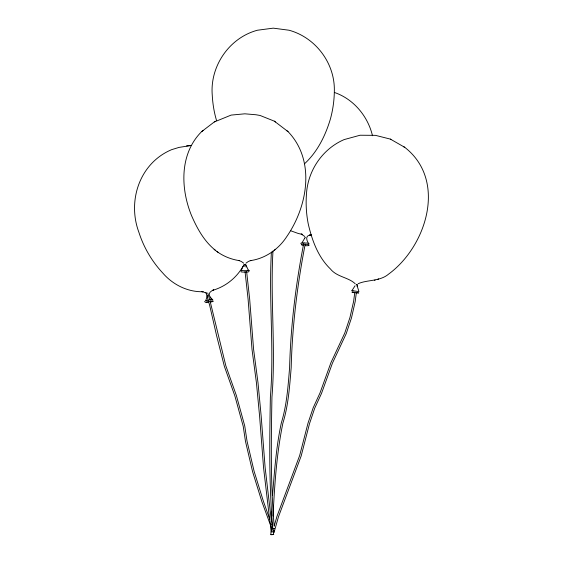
<?xml version="1.0" encoding="UTF-8"?>
<svg xmlns="http://www.w3.org/2000/svg" width="563" height="563" viewBox="0 0 563 563"><rect width="100%" height="100%" fill="white"/><g stroke="black" fill="none" stroke-linecap="round" stroke-linejoin="round"><path stroke-width="0.84" d="M271.366 252.618C268.657 300.733 274.35 348.898 270.374 397.014C269.586 440.963 268.896 485.039 272.823 528.868L274.385 528.622M272.978 251.014C270.184 299.706 275.926 348.434 271.943 397.112C271.176 440.069 270.479 483.145 274.167 525.997M270.859 534.646L272.436 534.632L270.859 534.646L271.099 527.031M271.359 518.558L271.647 511.718M273.013 516.025C274.603 484.954 276.602 453.75 282.872 423.221C288.425 405.177 289.635 386.309 291.184 367.611C292.253 326.061 297.299 284.779 305.23 244.004M272.52 495.356C274.526 471.09 276.18 446.705 281.345 422.848C286.863 404.91 288.08 386.148 289.607 367.548C290.691 325.928 295.744 284.568 303.682 243.723M354.824 292.162L353.62 301.346L349.954 317.497L344.774 333.036L330.945 362.628L320.03 392.89L313.232 407.668L307.996 423.207L299.664 455.53L276.982 516.285L274.202 526.074M356.386 292.38L355.183 301.606L351.474 317.919L346.231 333.627L332.409 363.219L321.487 393.481L314.696 408.245L309.509 423.657L301.163 456.009L278.481 516.778L274.104 532.204L272.781 532M357.146 286.511L357.364 284.836L356.745 284.787M204.763 301.325L204.777 301.895M272.211 534.554L273.681 534.407L271.014 517.686L265.124 467.522L261.183 416.233L258.002 382.671L253.589 349.327L249.655 298.981L246.601 271.359M241.238 270.303L243.709 265.103M207.465 295.237L205.678 300.895A3.596 0.436 -8.4 0 1 208.317 300.093M301.733 243.237L304.639 238.339M243.068 266.292C236.509 277.848 225.474 286.637 212.708 290.325L213.771 289.854C208.176 292.26 207.62 295.195 212.793 299.868M357.118 285.715L358.948 291.592L351.938 290.642L355.056 285.779M244.356 266.376L244.131 264.645L244.687 264.469M244.131 264.645L245.693 264.434L246.031 267.031M274.068 532.253L273.379 531.789M203.095 130.496L201.624 131.629C179.506 153.706 180.427 188.331 191.497 215.495C197.064 228.311 204.102 241.224 215.179 250.106M300.748 243.448L301.205 243.005M245.961 263.188L248.311 261.492L250.88 260.486L250.254 260.641C265.307 258.621 278.671 249.198 286.813 236.53C307.672 206.276 315.759 160.448 288.045 131.629L286.567 130.496M304.499 163.791C317.433 151.961 325.477 135.535 330.425 118.934C333.071 109.264 334.394 99.257 334.352 89.236C334.204 62.226 315.111 37.362 289.058 30.233L273.245 28.15L257.425 30.233C229.211 37.784 209.802 66.293 212.258 95.246C212.73 103.81 214.088 112.347 216.565 120.573M214.278 121.967L231.133 115.091L244.835 113.817L256.017 114.761L260.106 115.478L274.343 121.165L288.045 131.629M271.64 252.273L272.591 251.548M274.484 250.106L275.532 249.303M201.624 131.629L215.319 121.165M358.159 283.724C366.809 279.663 379.99 281.57 388.639 274.082C426.353 246.503 447.409 180.575 404.755 147.337L403.72 146.739M273.942 530.881L274.301 530.62L272.872 531.212M374.494 280.268L375.106 280.071M377.921 279.185L378.646 278.952M351.938 290.642L352.98 290.621M272.823 528.868L273.991 528.678M191.406 145.444L179.006 147.407L171.715 149.631C139.744 162.996 127.139 200.674 138.829 232.118C143.664 247.319 151.911 261.394 162.791 273.048C172.764 284.646 187.507 292.049 202.919 291.747L202.356 291.655L206.508 293.14M209.225 299.826L210.231 299.699M186.536 145.894L190.885 145.493M245.095 264.413L245.658 264.406M310.91 234.926L309.615 235.228L310.037 235.074C304.935 235.827 306.603 240.823 308.897 243.856M309.77 235.017L311.599 234.996M201.427 291.641L202.997 291.662L202.589 291.655M273.266 534.294L273.681 534.407M353.381 292.056C346.857 291.782 363.789 293.935 357.266 292.549M305.484 237.6L304.71 237.734L304.879 238.107M356.154 284.716L357.287 284.815M302.415 234.384L298.383 233.525L290.754 230.781M302.697 234.426L301.184 234.018L304.829 236.516M404.755 147.337L390.377 139.11L375.486 135.352L360.074 135.233L344.141 139.589C322.465 148.899 307.785 170.631 306.469 194.073C305.709 204.052 306.307 214.116 308.25 223.933C312.001 240.225 318.067 257.073 330.368 268.91C336.78 277.052 348.525 277.256 355.176 283.717M334.457 92.473C353.578 99.018 367.913 116.259 372.488 135.732M390.377 139.11L390.912 139.42M214.13 249.303C221.259 255.426 230.147 259.24 239.409 260.641L238.789 260.486L241.351 261.492L243.702 263.188M249.275 270.451L249.493 270.979M274.343 121.165L275.384 121.967M217.079 251.548L218.022 252.273M210.083 297.137L211.695 299.178M245.954 265.103L248.424 270.303M269.761 519.318L263.35 501.133L254.096 471.238L247.03 441.103L244.736 425.91L236.369 395.493L225.833 365.774L210.048 300.987M271.711 524.16L272.358 525.772M271.218 527.144L261.858 501.612L252.583 471.646L245.482 441.378L243.202 426.226L234.877 395.958L224.327 366.21L216.53 335.372L209.682 305.364L205.988 292.556M207.733 292.964L209.584 299.382M271.725 532.162L269.452 517.918L263.554 467.677L259.613 416.36L256.432 382.854L252.02 349.496L248.086 299.122L245.039 271.57M248.614 271.619A3.913 0.394 0 0 1 244.835 272.119A3.913 0.394 0 0 1 241.048 271.619M247.945 270.127A3.596 0.366 0 0 1 247.945 270.486M247.375 270.564A3.596 0.366 0 0 1 242.646 270.592A3.596 0.366 0 0 1 241.717 270.127M209.443 301.304A3.913 0.472 -8.4 0 1 213.286 301.156A3.913 0.472 -8.4 0 1 210.449 302.092M208.444 302.38A3.913 0.472 -8.4 0 1 205.572 302.338A3.913 0.472 -8.4 0 1 208.444 301.458M210.161 299.826A3.596 0.436 -8.4 0 1 212.673 299.769M303.197 245.419A3.913 0.746 4.9 0 1 302.732 244.152A3.913 0.746 4.9 0 1 308.883 244.996A3.913 0.746 4.9 0 1 305.139 245.679M302.24 242.942A3.596 0.683 4.9 0 1 305.371 242.864M306.293 242.963A3.596 0.683 4.9 0 1 308.447 243.469M308.791 243.666A3.596 0.683 4.9 0 1 308.763 244.018"/></g></svg>
